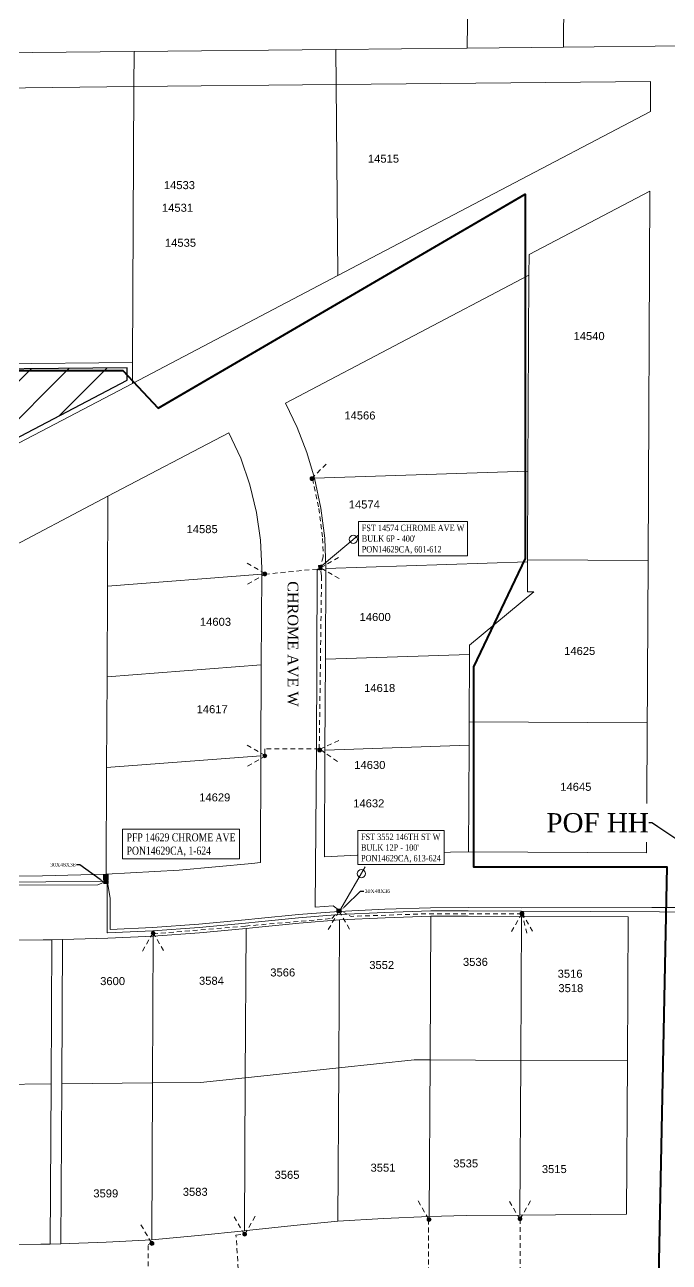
# Model space of a CAD drawing. Header units: feet. Extents: x 865220 to 5696323, y -2240498 to 1923703.
# Drawn here: x 2848478 to 2849082, y 962111 to 963270 of the extents above; entities that cross this region are included whole.
import ezdxf
from ezdxf import colors
from ezdxf.entities.mleader import LeaderData, LeaderLine
from ezdxf.enums import TextEntityAlignment as Align
from ezdxf.lldxf.tags import DXFTag
from ezdxf.math import Vec2, Vec3

# ---------------------------------------------------------------- set-up
doc = ezdxf.new("R2010")
doc.units = ezdxf.units.FT
doc.header["$LTSCALE"] = 0.015
doc.header["$MEASUREMENT"] = 0
doc.set_wipeout_variables(frame=1)
doc.linetypes.add('DASHED', pattern=[5, 3, -2])
for name, color, linetype in [('144C', 112, '144C'), ('432A', 112, '432A'), ('72A', 112, '72A'), ('Dakota County Addresses', 7, 'Continuous'), ('Dakota County Parcels', 7, 'Continuous'), ('DETAIL', 7, 'Continuous'), ('DROP BURIED', 7, 'DASHED'), ('F1', 112, 'F1'), ('NOTES', 7, 'Continuous'), ('PROP_TEL', 6, 'Continuous'), ('STREET NAME', 7, 'Continuous'), ('TAIL', 1, 'MST'), ('TELEPHONE STRUCT-EX', 30, 'Continuous'), ('TELEPHONE STRUCT-PROP', 6, 'Continuous'), ('TERMINALS', 7, 'Continuous')]:
    doc.layers.add(name, color=color, linetype=linetype)
doc.layers.add('RUNNING LINE (UNDERGROUND)', color=10, linetype='Continuous', lineweight=40)
doc.layers.add('WORK BOUNDARY', color=110, linetype='Continuous', lineweight=40)
doc.styles.add('Dimensions 100', font='arial.ttf')
doc.styles.add('Line', font='txt.shx', dxfattribs={"height": 3})
doc.styles.add('SIMPLEX', font='times.ttf', dxfattribs={"width": 0.8})
doc.styles.get("Standard").update_dxf_attribs({"font": 'times.ttf'})
doc.styles.add('Utilities', font='arial.ttf', dxfattribs={"height": 2.5})
tags = doc.linetypes.add('144C', pattern='A,80,-5,["144C",Line,S=1.5,R=0,X=0,Y=-1.5],-24', length=109).pattern_tags.tags
tags[6] = DXFTag(74, 10)
tags = doc.linetypes.add('432A', pattern='A,80,-5,["432A",Line,S=1.5,R=0,X=0,Y=-1.5],-24', length=109).pattern_tags.tags
tags[6] = DXFTag(74, 10)
tags = doc.linetypes.add('72A', pattern='A,80,-5,["72A",Line,S=1.5,R=0,X=0,Y=-1.5],-20', length=105).pattern_tags.tags
tags[6] = DXFTag(74, 10)
tags = doc.linetypes.add('F1', pattern='A,15,-5,["F1",Line,S=1.5,R=0,X=0,Y=-1.5],-12', length=32).pattern_tags.tags
tags[6] = DXFTag(74, 10)
tags = doc.linetypes.add('MST', pattern='A,5,-5,5,-5,["TAIL",Line,S=1.5,R=0,X=0,Y=-1.5],-20', length=40).pattern_tags.tags
tags[10] = DXFTag(74, 10)

# ---------------------------------------------------------------- blocks, each defined once
blk = doc.blocks.new('ACMAP_ANN_TEMPLATE_Dakota County Addresses')
at = {"layer": 'Dakota County Addresses', "style": 'Dimensions 100'}
blk.add_attdef('DakotaCountyAddress', text='', height=50, dxfattribs=at).set_placement((0, 0), align=Align.CENTER)
blk = doc.blocks.new('PFP')
at = {"color": 6}
blk.add_wipeout([(-0.121, 0.121), (0.121, 0.121), (0.121, -0.121), (-0.121, -0.121)], dxfattribs=at)
at = {"ltscale": 40, "true_color": 0xffffff}
h = blk.add_hatch(color=7, dxfattribs=at)
h.dxf.hatch_style = 1
h.paths.add_polyline_path([(-0.121, -0.121), (0.121, -0.121), (0.121, 0.121), (-0.121, 0.121)])
at = {"layer": 'RUNNING LINE (UNDERGROUND)', "color": 6, "lineweight": 0, "const_width": 0.0181, "flags": 128}
blk.add_lwpolyline([(-0.121, 0.121), (0.121, 0.121), (0.121, -0.121), (-0.121, -0.121)], close=True, dxfattribs=at)
at = {"layer": 'RUNNING LINE (UNDERGROUND)', "color": 18, "lineweight": 0, "true_color": 0x000000, "const_width": 0.0181, "flags": 128}
for points in [[(-0.084, -0.084), (0.084, 0.084)], [(-0.084, 0.084), (0.084, -0.084)]]:
    blk.add_lwpolyline(points, dxfattribs=at)
blk = doc.blocks.new('NEW HH')
at = {"ltscale": 40, "true_color": 0xffffff}
h = blk.add_hatch(color=7, dxfattribs=at)
h.dxf.hatch_style = 1
h.paths.add_polyline_path([(-0.061, -0.031, 0.414214), (-0.046, -0.046), (0.046, -0.046, 0.414214), (0.061, -0.031), (0.061, 0.031, 0.414214), (0.046, 0.046), (-0.046, 0.046, 0.414214), (-0.061, 0.031)])
at = {"layer": 'RUNNING LINE (UNDERGROUND)', "color": 6, "lineweight": 0, "const_width": 0.005, "flags": 128}
blk.add_lwpolyline([(-0.061, 0.031), (-0.061, -0.031, 0.414214), (-0.046, -0.046), (0.046, -0.046, 0.414214), (0.061, -0.031), (0.061, 0.031, 0.414214), (0.046, 0.046), (-0.046, 0.046, 0.414214)], format="xyb", close=True, dxfattribs=at)
at = {"layer": 'TELEPHONE STRUCT-PROP', "color": 18, "true_color": 0x000000, "style": 'Utilities'}
blk.add_text('HH', height=0.05, dxfattribs=at).set_placement((0, 0), align=Align.MIDDLE_CENTER)
blk = doc.blocks.new('Proposed FlowerPot')
at = {"lineweight": 5, "ltscale": 100, "true_color": 0xffffff}
h = blk.add_hatch(color=7, dxfattribs=at)
h.dxf.hatch_style = 1
h.paths.add_polyline_path([(-0.06, 0, 0.414214), (0, -0.06, 0.414214), (0.06, 0, 0.414214), (0, 0.06, 0.414214)])
at = {"lineweight": 5, "ltscale": 100}
blk.add_circle((0, 0), 0.0604, dxfattribs=at)
at = {"layer": 'RUNNING LINE (UNDERGROUND)', "color": 6, "lineweight": 5, "const_width": 0.00907, "flags": 128}
blk.add_lwpolyline([(-0.06, 0, -0.414214), (0, 0.06, -0.414214), (0.06, 0, -0.414214), (0, -0.06, -0.414214), (-0.06, 0)], format="xyb", dxfattribs=at)
at = {"color": 18, "linetype": 'ByBlock', "lineweight": 5, "ltscale": 100, "true_color": 0x000000, "style": 'Dimensions 100'}
blk.add_text('F', height=0.0744, dxfattribs=at).set_placement((-0.029, -0.037))
blk = doc.blocks.new('TERMINAL')
at = {"lineweight": 5, "ltscale": 0.5, "flags": 128}
blk.add_lwpolyline([(-0.1, -0.6), (-0.1, 44.8)], dxfattribs=at)
at = {"lineweight": 5, "ltscale": 0.5}
blk.add_circle((-0.1, 37.6), 3.83, dxfattribs=at)

msp = doc.modelspace()

# ---------------------------------------------------------------- linework, layer by layer
at = {"layer": '144C', "lineweight": 5, "ltscale": 100, "flags": 128}
msp.add_lwpolyline([(2848553.8, 962467.9), (2848546.3, 962464.7), (2848000.4, 962462.4), (2847999.6, 962474.8), (2847996.4, 962493.2), (2847991, 962511.1), (2847953.8, 962597.8), (2847956.1, 962601.8), (2847956.5, 962707), (2847957.3, 962919.5)], dxfattribs=at)
at = {"layer": 'Dakota County Parcels', "lineweight": 5}
for p, q in [((2848892.9, 963298.5), (2848892.5, 963248.6)), ((2848982.9, 963299.4), (2848982.5, 963249.5)), ((2848165.5, 963241.1), (2848580.4, 963245.4)), ((2848580.2, 963212.4), (2848580.4, 963245.4)), ((2848580.4, 963245.4), (2848769.4, 963247.3)), ((2848769.4, 963247.3), (2848892.5, 963248.6)), ((2848769.6, 963214.3), (2848769.4, 963247.3)), ((2848892.5, 963248.6), (2848982.5, 963249.5)), ((2848982.5, 963249.5), (2849097.3, 963250.7)), ((2848195.8, 963208.5), (2848580.2, 963212.4)), ((2848578.9, 962954.1), (2848580.2, 963212.4)), ((2848580.2, 963212.4), (2848769.6, 963214.3)), ((2848769.6, 963214.3), (2849064.2, 963217.3)), ((2848771.1, 963035.4), (2848769.6, 963214.3)), ((2849064, 963189.2), (2849064.2, 963217.3)), ((2848771.1, 963035.4), (2849064, 963189.2)), ((2848950.4, 963055), (2849063.6, 963114.5)), ((2849061.9, 962768.4), (2849063.6, 963114.5)), ((2848950.3, 963035.7), (2848950.4, 963055)), ((2848578.8, 962934.4), (2848771.1, 963035.4)), ((2848722.2, 962916), (2848950.3, 963035.7)), ((2848949.3, 962852.1), (2848950.3, 963035.7)), ((2848383.3, 962952.1), (2848578.9, 962954.1)), ((2848578.8, 962934.4), (2848578.9, 962954.1)), ((2848087.4, 962676.4), (2848578.8, 962934.4)), ((2848555.8, 962828.6), (2848669, 962888.1)), ((2848749.4, 962845.5), (2848949.3, 962852.1)), ((2848948.9, 962769), (2848949.3, 962852.1)), ((2848202.9, 962643.3), (2848555.8, 962828.6)), ((2848555.4, 962744.4), (2848555.8, 962828.6)), ((2848699.9, 962755.6), (2848700, 962761.2)), ((2848760, 962760.9), (2848948.9, 962767.1)), ((2848948.8, 962739), (2848948.9, 962767.1)), ((2848948.9, 962767.1), (2848948.9, 962769)), ((2849061.9, 962768.4), (2848948.9, 962769)), ((2849060.5, 962494.6), (2849061.9, 962768.4)), ((2848555.4, 962744.4), (2848699.9, 962755.6)), ((2848699.5, 962670.6), (2848699.9, 962755.6)), ((2848555, 962659.5), (2848555.4, 962744.4)), ((2848894.5, 962689.3), (2848954.8, 962739)), ((2848948.8, 962739), (2848954.8, 962739)), ((2848894.5, 962680.3), (2848894.5, 962689.3)), ((2848759.6, 962675.9), (2848894.5, 962680.3)), ((2848894.2, 962617.3), (2848894.5, 962680.3)), ((2848555, 962659.5), (2848699.5, 962670.6)), ((2848699.1, 962585.6), (2848699.5, 962670.6)), ((2848554.6, 962574.5), (2848555, 962659.5)), ((2848894.1, 962595.4), (2848894.2, 962617.3)), ((2848894.2, 962617.3), (2849061.1, 962616.5)), ((2848554.6, 962574.5), (2848699.1, 962585.6)), ((2848698.6, 962485.6), (2848699.1, 962585.6)), ((2848759.1, 962590.9), (2848894.1, 962595.4)), ((2848893.6, 962495.4), (2848894.1, 962595.4)), ((2848554.1, 962474.5), (2848554.6, 962574.5)), ((2848893.6, 962495.4), (2849060.5, 962494.6)), ((2848698.6, 962485.6), (2848690.7, 962484.7)), ((2848857.6, 962300.6), (2848858.3, 962435.2)), ((2848942.6, 962300.1), (2848943.2, 962435.1)), ((2849042.6, 962299.6), (2849043.2, 962434.6)), ((2848684.5, 962283.9), (2848685.2, 962423.8)), ((2848772, 962293.2), (2848772.7, 962431.7)), ((2848502.5, 962278.1), (2848503.2, 962413.1)), ((2848512.5, 962278.2), (2848513.2, 962413.3)), ((2848597.5, 962279), (2848598.2, 962416.6)), ((2848772, 962293.2), (2848842.6, 962300.6)), ((2848842.6, 962300.6), (2848857.6, 962300.6)), ((2848856.8, 962154), (2848857.6, 962300.6)), ((2848857.6, 962300.6), (2848942.6, 962300.1)), ((2848941.8, 962155.2), (2848942.6, 962300.1)), ((2848942.6, 962300.1), (2849042.6, 962299.6)), ((2849041.8, 962156.2), (2849042.6, 962299.6)), ((2848642.5, 962279.5), (2848684.5, 962283.9)), ((2848683.8, 962140.5), (2848684.5, 962283.9)), ((2848684.5, 962283.9), (2848772, 962293.2)), ((2848771.3, 962149.4), (2848772, 962293.2)), ((2848417.5, 962277.2), (2848502.5, 962278.1)), ((2848501.8, 962128.1), (2848502.5, 962278.1)), ((2848511.8, 962128.3), (2848512.5, 962278.2)), ((2848512.5, 962278.2), (2848597.5, 962279)), ((2848596.8, 962132.2), (2848597.5, 962279)), ((2848597.5, 962279), (2848642.5, 962279.5)), ((2848941.8, 962155.2), (2849041.8, 962156.2)), ((2848891.4, 962154.7), (2848856.8, 962154)), ((2848891.4, 962154.7), (2848941.8, 962155.2)), ((2848683.8, 962140.5), (2848688.8, 962141.1)), ((2848416.8, 962127.3), (2848493, 962128)), ((2848493, 962128), (2848501.8, 962128.1)), ((2848501.8, 962128.1), (2848511.8, 962128.3))]:
    msp.add_line(p, q, dxfattribs=at)
for points in [[(2848749.4, 962845.5), (2848742.1, 962869.7), (2848733, 962893.2), (2848722.2, 962916)], [(2848700, 962761.2), (2848698.8, 962787.5), (2848695.1, 962813.6), (2848688.9, 962839.3), (2848680.2, 962864.2), (2848669, 962888.1)], [(2848758.6, 962490.9), (2848759.1, 962590.9), (2848759.6, 962675.9), (2848760, 962760.9), (2848758.9, 962789.3), (2848755.4, 962817.6), (2848749.4, 962845.5)], [(2848893.6, 962495.4), (2848826.1, 962494.4), (2848758.6, 962490.9)], [(2848554.1, 962474.5), (2848622.5, 962478.4), (2848690.7, 962484.7)], [(2849043.2, 962434.6), (2848943.2, 962435.1), (2848893.3, 962435.4), (2848858.3, 962435.2), (2848815.5, 962433.8), (2848772.7, 962431.7), (2848735, 962428.7), (2848697.3, 962425.1), (2848685.2, 962423.8), (2848641.7, 962419.8), (2848598.2, 962416.6), (2848555.7, 962414.6), (2848513.2, 962413.3)], [(2848040.8, 962408.5), (2848148.3, 962409.5), (2848248.3, 962410.5), (2848333.2, 962411.4), (2848418.2, 962412.2), (2848495, 962413), (2848503.2, 962413.1), (2848513.2, 962413.3)], [(2848771.3, 962149.4), (2848730, 962145.6), (2848688.8, 962141.1)], [(2848856.8, 962154), (2848814, 962152.1), (2848771.3, 962149.4)], [(2848511.8, 962128.3), (2848554.3, 962129.9), (2848596.8, 962132.2)], [(2848596.8, 962132.2), (2848640.3, 962136), (2848683.8, 962140.5)]]:
    msp.add_lwpolyline(points, dxfattribs=at)
at = {"layer": 'DROP BURIED', "lineweight": 5, "ltscale": 100}
for points in [[(2848746.4, 962845.2), (2848760.7, 962859.2)], [(2848747.4, 962845.1), (2848753.4, 962817.3), (2848756.9, 962789.2), (2848757.6, 962771.9), (2848754.7, 962761.7)], [(2848772.4, 962751.7), (2848755, 962761.7), (2848772.4, 962771.7)], [(2848686.2, 962766), (2848703.6, 962756), (2848686.2, 962746)], [(2848702.7, 962755.6), (2848755.1, 962760.8)], [(2848753.8, 962591.9), (2848756, 962754), (2848755.1, 962760.8)], [(2848770.9, 962580.2), (2848754.5, 962591.6), (2848772.5, 962600.2)], [(2848686.2, 962595.4), (2848703.6, 962585.4), (2848686.2, 962575.4)], [(2848753.8, 962591.9), (2848702.9, 962591.9), (2848702.9, 962585.7)], [(2848598.2, 962418.7), (2848605.5, 962419.3), (2848684.7, 962426), (2848765.7, 962433.1), (2848771.9, 962440.2)], [(2848762.3, 962422.7), (2848772.3, 962440), (2848782.3, 962422.7)], [(2848933.8, 962420.8), (2848943.8, 962438.1), (2848953.8, 962420.8)], [(2848943.8, 962438.1), (2848948.2, 962419.4)], [(2848588.2, 962402.6), (2848598.2, 962419.9), (2848608.2, 962402.6)], [(2848856.2, 962151.6), (2848846.2, 962169)], [(2848951.7, 962168.5), (2848941.7, 962151.2), (2848931.7, 962168.5)], [(2848596.5, 962129.3), (2848586.5, 962146.6)], [(2848693.7, 962154.1), (2848683.7, 962136.8), (2848673.7, 962154.1)], [(2848856.1, 962151), (2848856.1, 962099.6)], [(2848942, 962151.5), (2848942, 962097.5), (2848856.3, 962097.5)], [(2848679.5, 962082.2), (2848675.8, 962136.4), (2848684, 962137.7)], [(2848593.4, 962077.3), (2848593.4, 962127.8), (2848596.7, 962128.6)]]:
    msp.add_lwpolyline(points, dxfattribs=at)
at = {"layer": 'DROP BURIED', "lineweight": 5, "ltscale": 100, "flags": 128}
msp.add_lwpolyline([(2848943.7, 962437.5), (2848856.7, 962437.6), (2848783.7, 962435.1), (2848776.7, 962438.7)], dxfattribs=at)
at = {"layer": 'NOTES', "color": 30, "ltscale": 50, "flags": 128}
msp.add_lwpolyline([(2847767.5, 962710.2), (2847951.5, 962712), (2847978.5, 962712.3), (2847978.9, 962822.3), (2848092.9, 962821.8), (2848092.4, 962684.7), (2848573.9, 962937.5), (2848573.9, 962949.1), (2848380.3, 962947.1), (2848352.2, 962997.6), (2848250.8, 962996.6), (2848193.9, 963101.4), (2848161.9, 963101.1), (2848161, 963186.1), (2848007.3, 963184.5), (2848007.3, 962914.8), (2847952.3, 962914.5), (2847768.3, 962912.6)], close=True, dxfattribs=at)
at = {"layer": 'TAIL', "lineweight": 5, "ltscale": 40, "flags": 128}
msp.add_lwpolyline([(2848754.6, 962761.8), (2848752, 962759.4), (2848751.6, 962675.9), (2848751.1, 962590.9), (2848749.9, 962443.8), (2848766.7, 962445.1), (2848772.8, 962440.7)], dxfattribs=at)
at = {"layer": 'WORK BOUNDARY', "ltscale": 50, "flags": 128}
msp.add_lwpolyline([(2846510.2, 963189.8), (2847973.4, 963215.3), (2848166.7, 963215.3), (2848166.7, 963094.8), (2848200.5, 963094.8), (2848255, 962999.4), (2848355, 962999.4), (2848385.9, 962946.6), (2848569.9, 962946.6), (2848603, 962911.3), (2848946.6, 963111.7), (2848946.6, 962770.3), (2848898.3, 962669), (2848898.3, 962481.4), (2849079.4, 962481.4), (2849060.6, 961558.2), (2847761.1, 961558.2), (2847761.1, 960574.7), (2846501.1, 960562.3), (2846485.2, 960583.8), (2846498.7, 963168.7)], close=True, dxfattribs=at)

# ---------------------------------------------------------------- block references
at = {"lineweight": 5, "xscale": 30, "yscale": 30, "zscale": 30}
for p in [(2848747, 962845.1), (2848702.8, 962755.8), (2848702.8, 962585.5), (2848754.2, 962591), (2848943.8, 962437.6), (2848598.2, 962419.3), (2848856.7, 962151.1), (2848941.9, 962151.8), (2848683.9, 962137.4), (2848597, 962128.7)]:
    msp.add_blockref('Proposed FlowerPot', p, dxfattribs=at)
at = {"lineweight": 5, "xscale": 40, "yscale": 40, "zscale": 40}
for p, rotation in [((2848754.8, 962761.8), 94.66374423028545), ((2848772.4, 962440.3), 4.663744230285456)]:
    msp.add_blockref('NEW HH', p, dxfattribs=dict(at, rotation=rotation))
at = {"layer": 'Dakota County Addresses', "lineweight": 5, "xscale": 0.15, "yscale": 0.15, "zscale": 0.15}
for p, values in [((2848814, 963141.2), {'DakotaCountyAddress': '14515'}), ((2848622.8, 963116.4), {'DakotaCountyAddress': '14533'}), ((2848621, 963095.2), {'DakotaCountyAddress': '14531'}), ((2848623.8, 963062.4), {'DakotaCountyAddress': '14535'}), ((2849006.6, 962975), {'DakotaCountyAddress': '14540'}), ((2848791.9, 962900.6), {'DakotaCountyAddress': '14566'}), ((2848796, 962817.2), {'DakotaCountyAddress': '14574'}), ((2848644.1, 962794.1), {'DakotaCountyAddress': '14585'}), ((2848656.6, 962707.3), {'DakotaCountyAddress': '14603'}), ((2848806.2, 962711.8), {'DakotaCountyAddress': '14600'}), ((2848997.8, 962680), {'DakotaCountyAddress': '14625'}), ((2848810.4, 962645.3), {'DakotaCountyAddress': '14618'}), ((2848653.5, 962625.4), {'DakotaCountyAddress': '14617'}), ((2848801.2, 962573.2), {'DakotaCountyAddress': '14630'}), ((2848655.9, 962542.8), {'DakotaCountyAddress': '14629'}), ((2848994.2, 962552.7), {'DakotaCountyAddress': '14645'}), ((2848800.2, 962537.2), {'DakotaCountyAddress': '14632'}), ((2848812.3, 962385.8), {'DakotaCountyAddress': '3552'}), ((2848900.1, 962388.7), {'DakotaCountyAddress': '3536'}), ((2848560.2, 962370.7), {'DakotaCountyAddress': '3600'}), ((2848652.8, 962371), {'DakotaCountyAddress': '3584'}), ((2848719.6, 962378.8), {'DakotaCountyAddress': '3566'}), ((2848988.8, 962377.6), {'DakotaCountyAddress': '3516'}), ((2848989.5, 962364.1), {'DakotaCountyAddress': '3518'}), ((2848813.5, 962195.9), {'DakotaCountyAddress': '3551'}), ((2848891, 962199.9), {'DakotaCountyAddress': '3535'}), ((2848974, 962194.6), {'DakotaCountyAddress': '3515'}), ((2848723.6, 962189.2), {'DakotaCountyAddress': '3565'}), ((2848553.8, 962171.8), {'DakotaCountyAddress': '3599'}), ((2848637.6, 962173.3), {'DakotaCountyAddress': '3583'})]:
    msp.add_blockref('ACMAP_ANN_TEMPLATE_Dakota County Addresses', p, dxfattribs=at).add_auto_attribs(values)
at = {"layer": 'TERMINALS', "lineweight": 5, "ltscale": 0.5}
for p, rotation in [((2848757, 962764), 310.1423784501847), ((2848774.5, 962442.5), 329.9999999999999)]:
    msp.add_blockref('TERMINAL', p, dxfattribs=dict(at, rotation=rotation))

# ---------------------------------------------------------------- texts
at = {"layer": 'STREET NAME', "lineweight": 5, "ltscale": 40, "insert": (2848734.2, 962749.1), "char_height": 10, "attachment_point": 1, "rotation": 270}
msp.add_mtext('CHROME AVE W', dxfattribs=at)

# ---------------------------------------------------------------- next in the draw order: block references
at = {"layer": 'PROP_TEL', "lineweight": 5, "xscale": 20, "yscale": 20, "zscale": 20}
msp.add_blockref('PFP', (2848553.9, 962471.9), dxfattribs=at)

# ---------------------------------------------------------------- next in the draw order: texts
at = {"layer": 'PROP_TEL', "lineweight": 5, "ltscale": 0.5, "insert": (2848573.3, 962512.9), "char_height": 7.5, "attachment_point": 1, "style": 'SIMPLEX', "bg_fill": 19, "box_fill_scale": 1.5, "bg_fill_color": 256, "bg_fill_transparency": 0}
msp.add_mtext('PFP 14629 CHROME AVE\\PPON14629CA, 1-624', dxfattribs=at)
at = {"layer": 'TERMINALS', "color": 240, "lineweight": 5, "ltscale": 0.5, "true_color": 0xed1f24, "insert": (2848793.6, 962802), "char_height": 6, "attachment_point": 1, "style": 'SIMPLEX', "bg_fill": 19, "box_fill_scale": 1.5, "bg_fill_color": 256, "bg_fill_transparency": 0}
msp.add_mtext("FST 14574 CHROME AVE W\\PBULK 6P - 400'\\PPON14629CA, 601-612", dxfattribs=at)
at = {"layer": 'TERMINALS', "lineweight": 5, "ltscale": 0.5, "insert": (2848792.9, 962512.6), "char_height": 6, "attachment_point": 1, "style": 'SIMPLEX', "bg_fill": 19, "box_fill_scale": 1.5, "bg_fill_color": 256, "bg_fill_transparency": 0}
msp.add_mtext("FST 3552 146TH ST W\\PBULK 12P - 100'\\PPON14629CA, 613-624", dxfattribs=at)

# ---------------------------------------------------------------- next in the draw order: hatches: boundary and pattern name
at = {"layer": 'NOTES', "ltscale": 50}
h = msp.add_hatch(dxfattribs=at)
h.set_pattern_fill('ANSI31', color=30, scale=200)
h.paths.add_polyline_path([(2846532.8, 962637.6), (2846853.6, 962639.9), (2846857.2, 963171.3), (2846539.6, 963167.8)])
h.paths.add_polyline_path([(2846534.2, 962623.9), (2846530.3, 962318.6), (2846847.5, 962320.8), (2846852.2, 962627)])
h.paths.add_polyline_path([(2846869.9, 963169.4), (2846864.7, 962667.7), (2846884.2, 962668.2), (2847157.4, 962581.8), (2847274.9, 962581.8), (2847344.4, 962609.2), (2847510, 962697.7), (2847512.1, 962848.3), (2847317.9, 962847.8), (2847318.4, 963177.3)])
h.paths.add_polyline_path([(2847943.9, 962701.8), (2847768.6, 962699.4), (2847766.9, 962513.8), (2847946.3, 962607.4)])
h.paths.add_polyline_path([(2847767.5, 962710.2), (2847951.5, 962712), (2847978.5, 962712.3), (2847978.9, 962822.3), (2848092.9, 962821.8), (2848092.4, 962684.7), (2848573.9, 962937.5), (2848573.9, 962949.1), (2848380.3, 962947.1), (2848352.2, 962997.6), (2848250.8, 962996.6), (2848193.9, 963101.4), (2848161.9, 963101.1), (2848161, 963186.1), (2848007.3, 963184.5), (2848007.3, 962914.8), (2847952.3, 962914.5), (2847768.3, 962912.6)])

# ---------------------------------------------------------------- next in the draw order: linework, layer by layer
at = {"layer": '432A', "lineweight": 5, "ltscale": 100, "flags": 128}
msp.add_lwpolyline([(2847443.3, 962333.1), (2847764.2, 962501), (2847955.3, 962601.9), (2847993.8, 962512.1), (2847999.3, 962493.9), (2848002.6, 962475.2), (2848003, 962465.7), (2848046.8, 962464.9), (2848553.8, 962467.9)], dxfattribs=at)
at = {"layer": '72A', "lineweight": 5, "ltscale": 100, "flags": 128}
msp.add_lwpolyline([(2848555.5, 962466.7), (2848558, 962452), (2848558, 962422.7), (2848597.7, 962424.6), (2848641.1, 962427.8), (2848684.4, 962431.8), (2848696.5, 962433.1), (2848734.3, 962436.7), (2848772.2, 962439.7), (2848815.1, 962441.8), (2848858.1, 962443.2), (2848893.3, 962443.4), (2848943.3, 962443.1), (2849065.3, 962443.3), (2849139, 962443.3), (2849137.4, 962422.2), (2849136.9, 962335.2), (2849136.4, 962248.2), (2849135.5, 962101.2), (2849135.2, 962011.2), (2849134.8, 961921.2), (2849134.4, 961831.3), (2849134, 961719.9), (2848939.6, 961717.9), (2848852.6, 961717.1), (2848765.6, 961716.2), (2848678.6, 961715.3), (2848591.7, 961714.4), (2848504.7, 961713.5), (2848417.7, 961712.6), (2848417.5, 961712.6)], dxfattribs=at)
at = {"layer": 'Dakota County Parcels', "lineweight": 5}
msp.add_lwpolyline([(2848047.1, 962468.5), (2848202.1, 962470.1), (2848494.4, 962473), (2848554.1, 962474.5)], dxfattribs=at)
at = {"layer": 'F1', "lineweight": 5, "ltscale": 100, "flags": 128}
msp.add_lwpolyline([(2849137.1, 962474.5), (2849137.1, 962439.1), (2848943.3, 962440.1), (2848893.3, 962440.4), (2848858.2, 962440.2), (2848815.3, 962438.8), (2848772.4, 962436.7), (2848734.5, 962433.7), (2848696.8, 962430.1), (2848684.7, 962428.8), (2848641.3, 962424.8), (2848597.9, 962421.6), (2848555.5, 962419.6), (2848555, 962419.6), (2848555, 962465.6)], dxfattribs=at)

# ---------------------------------------------------------------- next in the draw order: block references
at = {"lineweight": 5, "xscale": 40, "yscale": 40, "zscale": 40}
msp.add_blockref('NEW HH', (2848553.9, 962467.3), dxfattribs=at)

# ---------------------------------------------------------------- next in the draw order: leaders
at = {"layer": 'DETAIL', "lineweight": 5, "ltscale": 5}
ml = msp.add_multileader_mtext('Standard', dxfattribs=at)
ml.set_content('30X48X36', color=256)
ml.set_leader_properties()
ml.build(insert=Vec2(0, 0))
ml.multileader.update_dxf_attribs({"has_text_frame": 1, "text_left_attachment_type": 2, "text_right_attachment_type": 2, "dogleg_length": 3})
ctx = ml.context
ctx.base_point, ctx.char_height, ctx.landing_gap_size, ctx.plane_origin = Vec3(2848500.9, 962483.4), 3.5, 1.5, Vec3(2848576.2, 962500.2)
ctx.left_attachment, ctx.right_attachment, ctx.text_align_type = 2, 2, 1
notes = []
notes.append((ctx, [(0, (1, 1, 0), (2848529.5, 962483.4), (-1, 0), 3, [(0, [(2848551.9, 962467.3)], 0, [])])]))
ctx.mtext.insert, ctx.mtext.alignment, ctx.mtext.flow_direction = Vec3(2848513.7, 962485.2), 2, 5
ctx.mtext.has_bg_fill, ctx.mtext.bg_color, ctx.mtext.bg_scale_factor, ctx.mtext.bg_transparency, ctx.mtext.use_window_bg_color = 1, -1027028792, 1.5, 0, 1
ml = msp.add_multileader_mtext('Standard', dxfattribs=at)
ml.set_content('30X48X36', color=256)
ml.set_leader_properties()
ml.build(insert=Vec2(0, 0))
ml.multileader.update_dxf_attribs({"has_text_frame": 1, "text_left_attachment_type": 2, "text_right_attachment_type": 2, "dogleg_length": 3})
ctx = ml.context
ctx.base_point, ctx.char_height, ctx.landing_gap_size, ctx.plane_origin = Vec3(2848795.6, 962458.7), 3.5, 1.5, Vec3(2848870.8, 962475.5)
ctx.left_attachment, ctx.right_attachment, ctx.text_align_type = 2, 2, 1
notes.append((ctx, [(1, (1, 1, 0), (2848792.6, 962458.7), (1, 0), 3, [(0, [(2848775, 962441.6)], 0, [])])]))
ctx.mtext.insert, ctx.mtext.alignment, ctx.mtext.flow_direction = Vec3(2848808.3, 962460.5), 2, 5
ctx.mtext.has_bg_fill, ctx.mtext.bg_color, ctx.mtext.bg_scale_factor, ctx.mtext.bg_transparency, ctx.mtext.use_window_bg_color = 1, -1027028792, 1.5, 0, 1
at = {"layer": 'TELEPHONE STRUCT-EX', "lineweight": 5}
ml = msp.add_multileader_mtext('Standard', dxfattribs=at)
ml.set_content('POF HH', color=256)
ml.set_leader_properties()
ml.build(insert=Vec2(0, 0))
ml.multileader.update_dxf_attribs({"has_text_frame": 1, "text_left_attachment_type": 2, "text_right_attachment_type": 2, "dogleg_length": 3})
ctx = ml.context
ctx.base_point, ctx.char_height, ctx.landing_gap_size, ctx.plane_origin = Vec3(2848966.7, 962522.6), 18, 1.5, Vec3(2849170.1, 962546.8)
ctx.left_attachment, ctx.right_attachment, ctx.text_align_type = 2, 2, 1
notes.append((ctx, [(0, (1, 1, 0), (2849065.5, 962522.6), (-1, 0), 3, [(0, [(2849134.5, 962476.3)], 0, [])])]))
ctx.mtext.insert, ctx.mtext.alignment, ctx.mtext.flow_direction = Vec3(2849014.6, 962531.8), 2, 5
ctx.mtext.has_bg_fill, ctx.mtext.bg_color, ctx.mtext.bg_scale_factor, ctx.mtext.bg_transparency, ctx.mtext.use_window_bg_color = 1, -1027028792, 1.5, 0, 1
for ctx, leaders in notes:
    for number, flags, end, landing, length, lines in leaders:
        leader = LeaderData()
        leader.index, (leader.has_last_leader_line, leader.has_dogleg_vector, leader.attachment_direction) = number, flags
        leader.last_leader_point, leader.dogleg_vector, leader.dogleg_length = Vec3(end), Vec3(landing), length
        for number, points, colour, breaks in lines:
            line = LeaderLine()
            line.index, line.vertices, line.color, line.breaks = number, Vec3.list(points), colors.encode_raw_color(colour), breaks
            leader.lines.append(line)
        ctx.leaders.append(leader)

doc.saveas('drawing.dxf')
